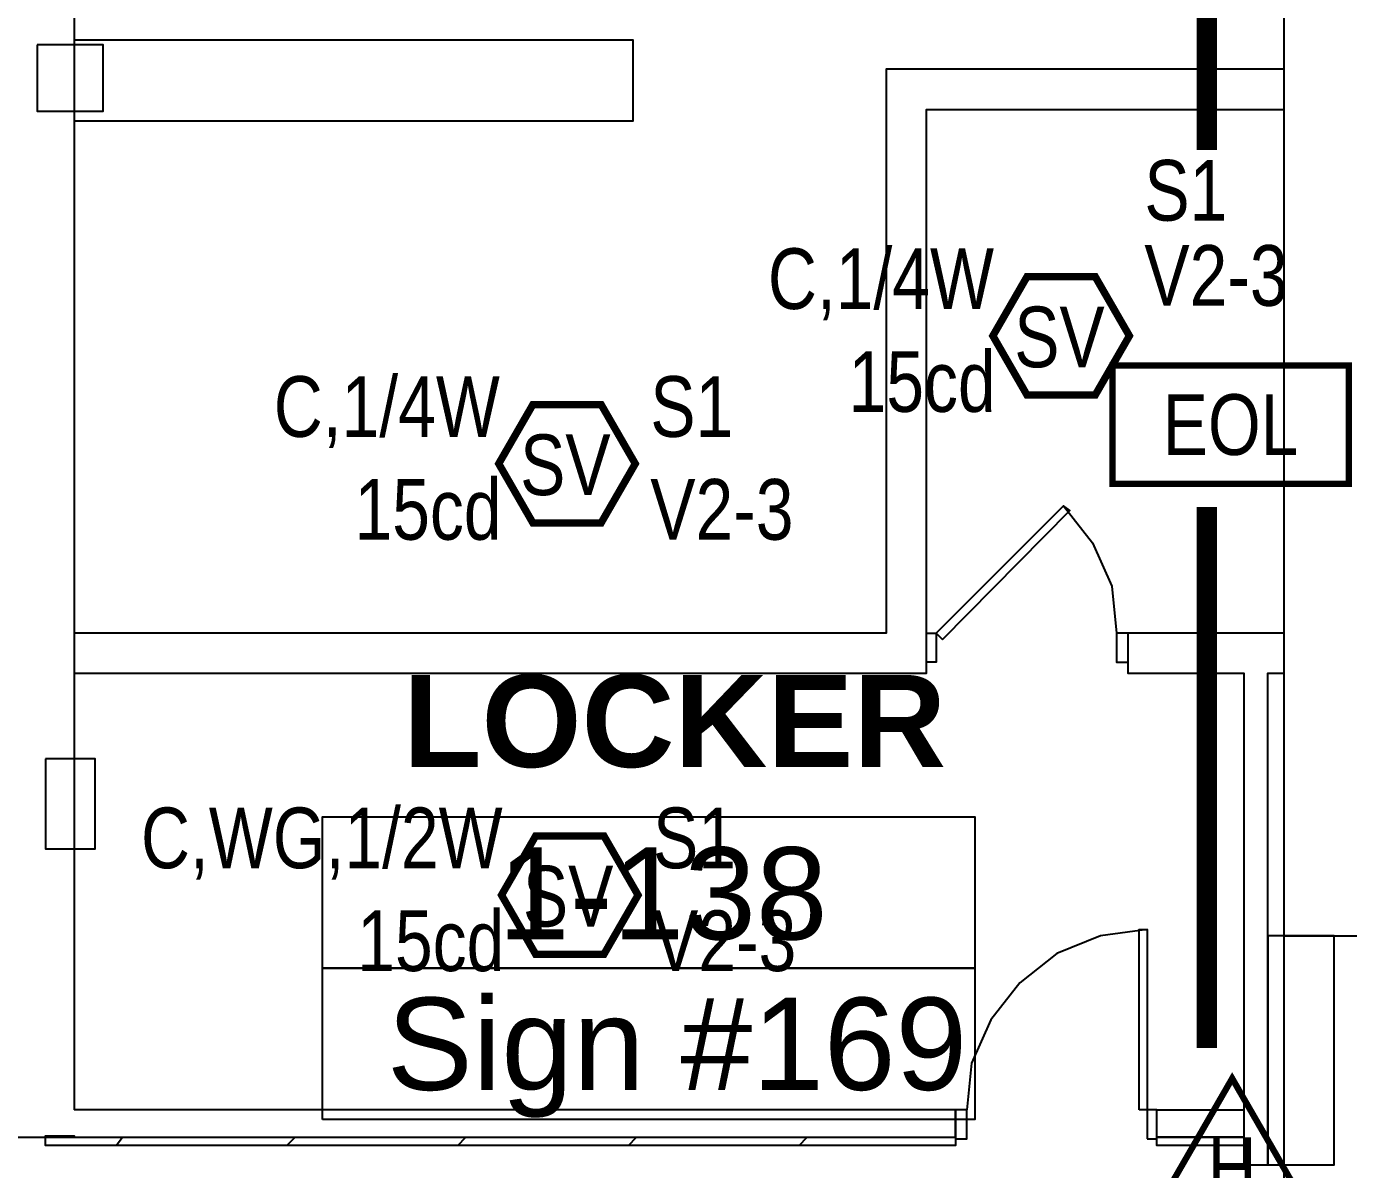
# Model space of a CAD drawing. Header units: inches. Extents: x 8199 to 15931, y 7617 to 15423.
# Drawn here: x 9666.1 to 9927.5, y 9221.2 to 9447.2 of the extents above; entities that cross this region are included whole.
import ezdxf
from ezdxf.enums import TextEntityAlignment as Align

# ---------------------------------------------------------------- set-up
doc = ezdxf.new("R2010")
doc.units = ezdxf.units.IN
doc.header["$LTSCALE"] = 0.25
doc.header["$MEASUREMENT"] = 0
for name, color, linetype in [('BACKGROUND', 8, 'Continuous'), ('DOOR HOLDER', 1, 'Continuous'), ('EOL', 1, 'Continuous'), ('SPEAKER STROBE', 1, 'Continuous')]:
    doc.layers.add(name, color=color, linetype=linetype)
doc.styles.add('Arial', font='arial.ttf', dxfattribs={"width": 0.8})
doc.styles.add('PDF Arial', font='arial.ttf')
doc.styles.add('PDF Arial Bold', font='arialbd.ttf')

# ---------------------------------------------------------------- blocks, each defined once
blk = doc.blocks.new('150X-AQN5')
at = {"layer": 'DOOR HOLDER', "const_width": 1.25}
blk.add_lwpolyline([(15.26, -8.81), (0, 17.63), (-15.26, -8.81)], close=True, dxfattribs=at)
at = {"layer": 'DOOR HOLDER', "style": 'Arial', "width": 0.8}
blk.add_text('H', height=12, dxfattribs=at).set_placement((0, 0), align=Align.MIDDLE)
blk.add_attdef('SUBSCRIPT', text='', height=12, dxfattribs=at).set_placement((11.35, 10.49), align=Align.MIDDLE_LEFT)
blk = doc.blocks.new('GC-S7VM')
at = {"layer": 'SPEAKER STROBE', "const_width": 1.46}
blk.add_lwpolyline([(13.83, 0.21), (7.08, 11.9), (-6.42, 11.9), (-13.17, 0.21), (-6.42, -11.49), (7.08, -11.49)], close=True, dxfattribs=at)
at = {"layer": 'SPEAKER STROBE', "style": 'Arial', "width": 0.8}
blk.add_text('SV', height=12, dxfattribs=at).set_placement((0, 0), align=Align.MIDDLE)
for tag, p in [('C', (-12.95, 11.52)), ('CANDELA', (-12.62, -8.82)), ('1/2W', (-12.62, -29.16))]:
    blk.add_attdef(tag, text='', height=12, dxfattribs=at).set_placement(p, align=Align.MIDDLE_RIGHT)
for tag, p in [('Speaker_Circuit', (16.8, 11.52)), ('Visual_Circuit', (16.8, -8.82))]:
    blk.add_attdef(tag, text='', height=12, dxfattribs=at).set_placement(p, align=Align.MIDDLE_LEFT)
blk = doc.blocks.new('EOLR')
at = {"layer": 'EOL', "const_width": 1.25}
blk.add_lwpolyline([(-23.38, 11.69), (23.38, 11.69), (23.38, -11.69), (-23.38, -11.69)], close=True, dxfattribs=at)
at = {"layer": 'EOL', "style": 'Arial', "width": 0.8}
blk.add_text('EOL', height=12, dxfattribs=at).set_placement((0, 0), align=Align.MIDDLE)
for tag, p in [('CIRCUIT#', (28.56, 10.91)), ('EOL_VALUE', (28.88, -9.43))]:
    blk.add_attdef(tag, text='', height=12, dxfattribs=at).set_placement(p, align=Align.MIDDLE_LEFT)

msp = doc.modelspace()

# ---------------------------------------------------------------- linework, layer by layer
at = {"lineweight": 0, "const_width": 4}
for points in [[(9899.51, 9592), (9899.51, 9422.81)], [(9899.51, 9352.17), (9899.51, 9245.22)]]:
    msp.add_lwpolyline(points, dxfattribs=at)
at = {"layer": 'BACKGROUND', "ltscale": 1.303333}
msp.add_lwpolyline([(9675.52, 10063.83), (9675.52, 9232.97)], dxfattribs=at)
at = {"layer": 'BACKGROUND'}
for points in [[(9914.78, 9267.37), (9931.66, 9267.37), (9931.66, 9480.19), (9931.66, 9576.72), (9931.66, 9603.48), (9931.66, 9700.33), (9931.66, 9747.16), (9931.66, 9843.69), (9931.66, 9890.52), (9931.66, 9987.05), (9931.66, 10033.89)], [(9675.52, 9428.58), (9786.07, 9428.58), (9786.07, 9444.51), (9675.52, 9444.51)], [(9914.78, 9438.77), (9844.05, 9438.77), (9836.09, 9438.77), (9836.09, 9327.27), (9675.52, 9327.27)], [(9675.52, 9319.3), (9844.05, 9319.3), (9844.05, 9327.27), (9844.05, 9430.81), (9914.78, 9430.81)], [(9871.13, 9352.43), (9876.87, 9345.11), (9880.69, 9336.51), (9881.64, 9327.27)], [(9844.05, 9327.27), (9845.96, 9327.27), (9845.96, 9321.53), (9844.05, 9321.53)], [(9883.87, 9327.27), (9881.64, 9327.27), (9881.64, 9321.53), (9883.87, 9321.53)], [(9914.78, 9327.27), (9883.87, 9327.27), (9883.87, 9319.3), (9906.81, 9319.3), (9906.81, 9227.55), (9906.81, 9225.96), (9889.61, 9225.96), (9889.61, 9227.55), (9906.81, 9227.55), (9906.81, 9225.96), (9906.81, 9222.13), (9911.59, 9222.13), (9924.65, 9222.13), (9924.65, 9267.37), (9911.59, 9267.37), (9911.59, 9222.13), (9911.59, 9319.3), (9914.78, 9319.3)], [(9887.7, 9268.65), (9878.46, 9267.37), (9869.86, 9263.87), (9862.53, 9258.13), (9856.79, 9250.81), (9852.97, 9242.2), (9852.02, 9232.97), (9849.79, 9232.97), (9849.79, 9227.23), (9852.02, 9227.23), (9852.02, 9232.97)], [(9662.78, 9227.55), (9675.52, 9227.55), (9849.79, 9227.55), (9849.79, 9225.96), (9669.79, 9225.96), (9669.79, 9227.87), (9675.52, 9227.87), (9675.52, 9227.55), (9849.79, 9227.55), (9849.79, 9232.97), (9675.52, 9232.97)], [(9683.8, 9225.96), (9685.08, 9227.55)], [(9717.57, 9225.96), (9719.17, 9227.55)], [(9751.34, 9225.96), (9752.94, 9227.55)], [(9785.11, 9225.96), (9786.71, 9227.55)], [(9818.88, 9225.96), (9820.48, 9227.55)]]:
    msp.add_lwpolyline(points, dxfattribs=at)
at = {"layer": 'BACKGROUND', "ltscale": 1.585}
msp.add_lwpolyline([(9914.78, 9146.63), (9914.78, 10023.37)], dxfattribs=at)
at = {"layer": 'BACKGROUND', "ltscale": 0.541667}
msp.add_lwpolyline([(9914.78, 9267.37), (9914.78, 9480.19)], dxfattribs=at)
at = {"layer": 'BACKGROUND'}
for points in [[(9668.19, 9443.55), (9668.19, 9430.49), (9681.25, 9430.49), (9681.25, 9443.55)], [(9847.24, 9325.99), (9872.41, 9351.48), (9871.13, 9352.43), (9845.96, 9327.27)], [(9669.79, 9302.42), (9669.79, 9284.58), (9679.66, 9284.58), (9679.66, 9302.42)], [(9724.58, 9261), (9724.58, 9290.95), (9853.61, 9290.95), (9853.61, 9261)], [(9886.1, 9232.97), (9886.1, 9268.65), (9887.7, 9268.65), (9887.7, 9232.97)], [(9724.58, 9231.05), (9724.58, 9261), (9853.61, 9261), (9853.61, 9231.05)], [(9887.7, 9227.23), (9889.61, 9227.23), (9889.61, 9232.97), (9887.7, 9232.97)], [(9889.61, 9232.97), (9906.81, 9232.97), (9906.81, 9227.55), (9889.61, 9227.55)]]:
    msp.add_lwpolyline(points, close=True, dxfattribs=at)

# ---------------------------------------------------------------- block references
at = {"layer": 'DOOR HOLDER'}
msp.add_blockref('150X-AQN5', (9904.51, 9221.56), dxfattribs=at)
at = {"layer": 'EOL'}
ref = msp.add_blockref('EOLR', (9904.19, 9368.49), dxfattribs=at)
ref.add_attrib('EOL_VALUE', 'V2-3', dxfattribs={"height": 12, "style": 'Arial', "width": 0.8}).set_placement((9930.24, 9357.06), align=Align.MIDDLE_LEFT)
at = {"layer": 'SPEAKER STROBE'}
ref = msp.add_blockref('GC-S7VM', (9870.35, 9385.82), dxfattribs=at)
ref.add_attrib('C', 'C,1/4W', dxfattribs={"height": 12, "style": 'Arial', "width": 0.8}).set_placement((9857.4, 9397.34), align=Align.MIDDLE_RIGHT)
ref.add_attrib('Speaker_Circuit', 'S1', dxfattribs={"height": 12, "style": 'Arial', "width": 0.8}).set_placement((9887.15, 9414.81), align=Align.MIDDLE_LEFT)
ref.add_attrib('Visual_Circuit', 'V2-3', dxfattribs={"height": 12, "style": 'Arial', "width": 0.8}).set_placement((9887.15, 9397.97), align=Align.MIDDLE_LEFT)
ref.add_attrib('CANDELA', '15cd', dxfattribs={"height": 12, "style": 'Arial', "width": 0.8}).set_placement((9857.73, 9377), align=Align.MIDDLE_RIGHT)
for p, values in [((9772.63, 9360.54), {'C': 'C,1/4W', 'Speaker_Circuit': 'S1', 'Visual_Circuit': 'V2-3', 'CANDELA': '15cd'}), ((9773.18, 9275.24), {'C': 'C,WG,1/2W', 'Speaker_Circuit': 'S1', 'Visual_Circuit': 'V2-3', 'CANDELA': '15cd'})]:
    msp.add_blockref('GC-S7VM', p, dxfattribs=at).add_auto_attribs(values)

# ---------------------------------------------------------------- texts
at = {"layer": 'BACKGROUND', "attachment_point": 7}
for s, insert, char_height, style in [('LOCKER', (9740.51, 9300.51), 18.216, 'PDF Arial Bold'), ('1-138', (9759.31, 9266.41), 18.245, 'PDF Arial'), ('Sign #169', (9737.32, 9231.42), 18.245, 'PDF Arial')]:
    msp.add_mtext(s, dxfattribs=dict(at, insert=insert, char_height=char_height, style=style))

doc.saveas('drawing.dxf')
